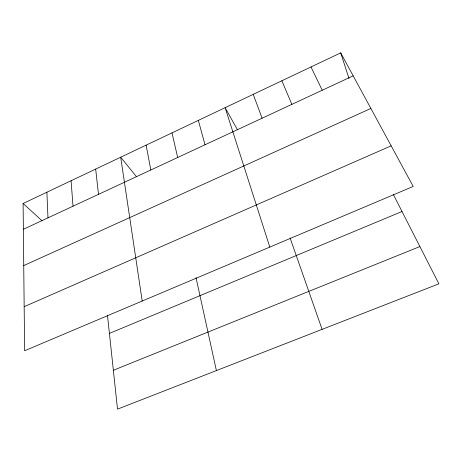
<?xml version="1.0" encoding="UTF-8"?>
<svg xmlns="http://www.w3.org/2000/svg" width="462" height="462" viewBox="0 0 462 462"><rect width="100%" height="100%" fill="white"/><g stroke="black" fill="none" stroke-linecap="round" stroke-linejoin="round"><path stroke-width="0.69" d="M23.1 203.505L340.702 52.864L413.207 186.452L24.619 350.762L23.1 203.505L42.019 220.726M23.366 229.296L353.176 75.843M23.741 265.575L370.876 108.46M24.163 306.681L391.17 145.848M109.419 333.397L402.015 211.509M113.357 370.27L419.894 246.558M136.544 176.744L120.68 157.224L142.204 301.045M237.462 129.787L225.121 107.681L269.814 247.083M393.249 194.323L438.9 283.824L117.515 409.136L107.467 315.142M311.001 66.95L322.228 90.24M281.849 80.775L291.868 104.366M253.228 94.352L262.087 118.226M290.067 237.901L322.095 329.371M340.702 52.864L348.989 78.465M198.331 120.391L205.018 144.773M172.003 132.883L177.674 157.502M196.032 277.679L216.395 370.582M146.119 145.155L150.814 169.999M95.669 169.086L98.504 194.34M71.073 180.752L73.025 206.191M46.887 192.221L47.984 217.845"/></g></svg>
